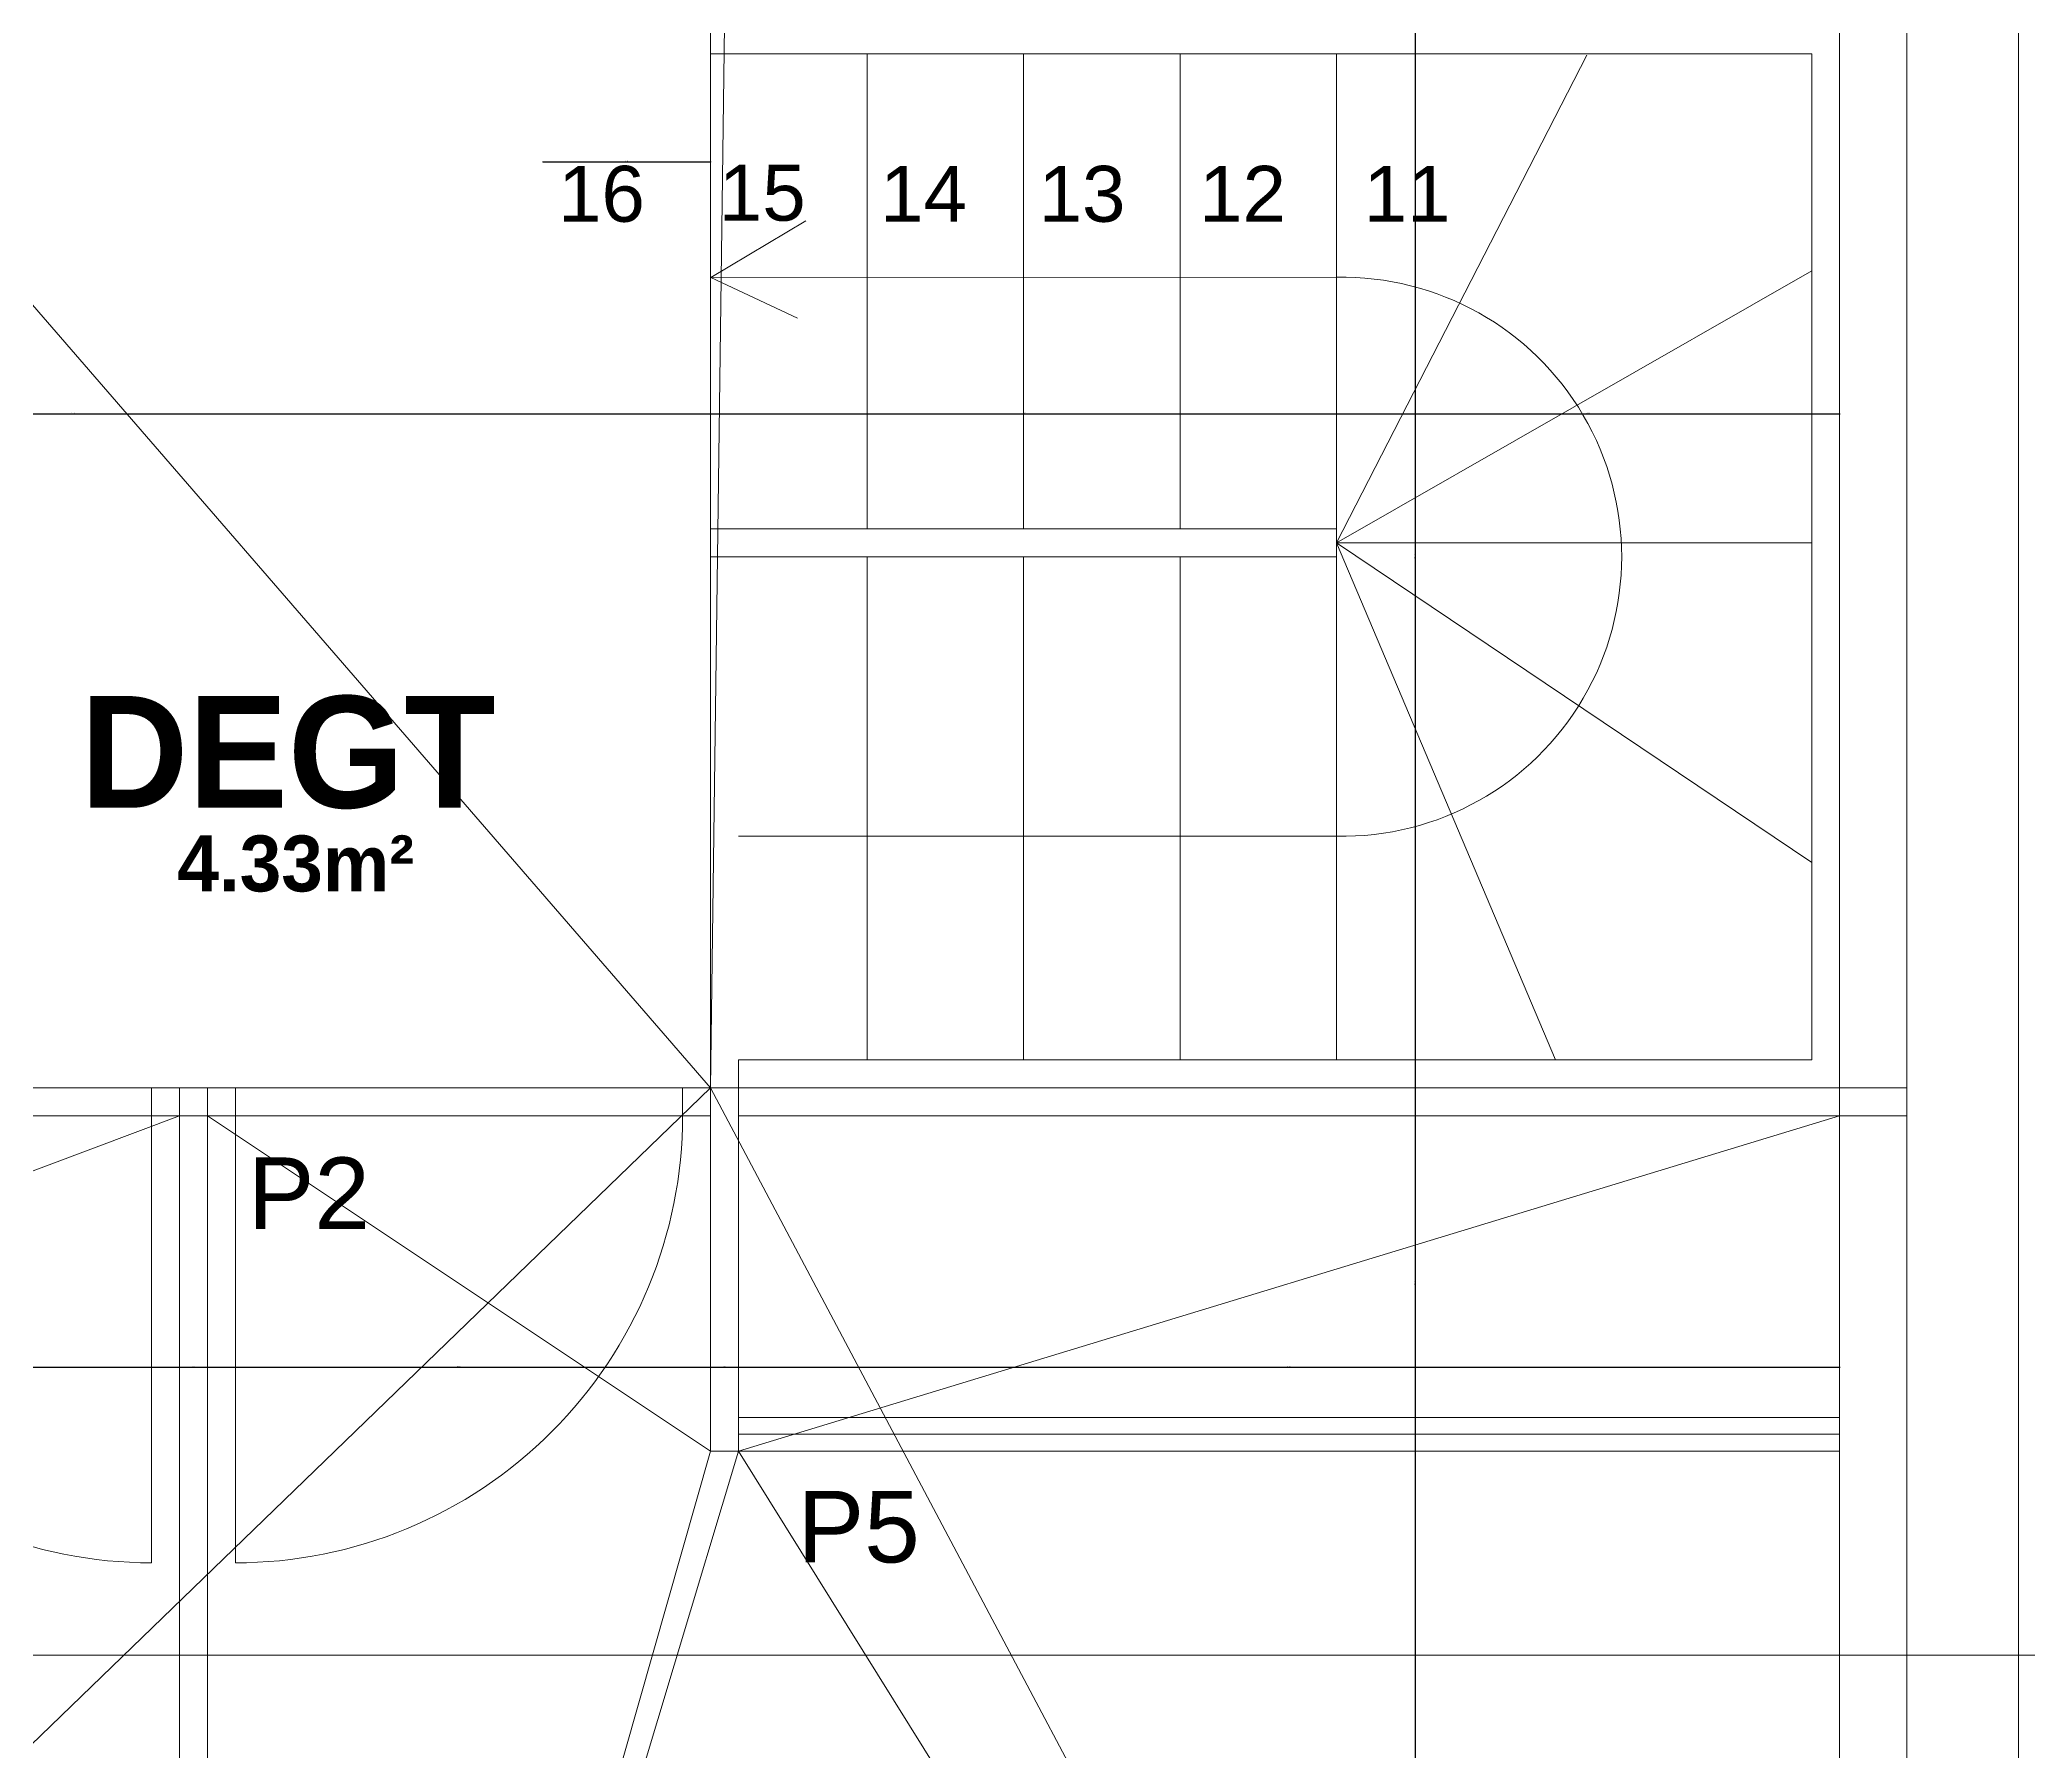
# Model space of a CAD drawing. Header units: metres. Extents: x -12536 to 12621, y -17191 to 9596.
# Drawn here: x -8885 to -8529.3, y -3249 to -2942.9 of the extents above; entities that cross this region are included whole.
import ezdxf
from ezdxf.enums import TextEntityAlignment as Align
from ezdxf.lldxf.tags import DXFTag

# ---------------------------------------------------------------- set-up
doc = ezdxf.new("R2010")
doc.units = ezdxf.units.M
doc.header["$MEASUREMENT"] = 0
doc.header["$PDMODE"] = 2
doc.header["$PDSIZE"] = 0.25
for name, color, linetype in [('Calque commun', 7, 'Continuous'), ('Cotations', 7, 'Continuous'), ('Textes', 7, 'Continuous')]:
    doc.layers.add(name, color=color, linetype=linetype)
doc.styles.add('Arial', font='arial.ttf', dxfattribs={"height": 0.128})
doc.styles.add('Arial3', font='arial.ttf', dxfattribs={"height": 0.1})
doc.styles.add('Century Gothic', font='GOTHICB.TTF', dxfattribs={"height": 0.4})
doc.styles.add('Century Gothic2', font='GOTHICB.TTF', dxfattribs={"height": 0.313})
doc.styles.add('Century Gothic6', font='GOTHIC.TTF', dxfattribs={"height": 0.18})
tags = doc.linetypes.add('DASHDOT2', pattern=[0.5, 0.25, -0.125, 0, -0.125]).pattern_tags.tags
tags[10:11] = [DXFTag(74, 4), DXFTag(75, 0), DXFTag(340, '0'), DXFTag(46, 1.0), DXFTag(50, 0.0), DXFTag(44, 0.0), DXFTag(45, 0.0)]
tags[8:9] = [DXFTag(74, 4), DXFTag(75, 0), DXFTag(340, '0'), DXFTag(46, 1.0), DXFTag(50, 0.0), DXFTag(44, 0.0), DXFTag(45, 0.0)]
tags[6:7] = [DXFTag(74, 4), DXFTag(75, 0), DXFTag(340, '0'), DXFTag(46, 1.0), DXFTag(50, 0.0), DXFTag(44, 0.0), DXFTag(45, 0.0)]
tags[4:5] = [DXFTag(74, 4), DXFTag(75, 0), DXFTag(340, '0'), DXFTag(46, 1.0), DXFTag(50, 0.0), DXFTag(44, 0.0), DXFTag(45, 0.0)]
tags = doc.linetypes.add('HIDDENX2', pattern=[0.75, 0.5, -0.25]).pattern_tags.tags
tags[6:7] = [DXFTag(74, 4), DXFTag(75, 0), DXFTag(340, '0'), DXFTag(46, 1.0), DXFTag(50, 0.0), DXFTag(44, 0.0), DXFTag(45, 0.0)]
tags[4:5] = [DXFTag(74, 4), DXFTag(75, 0), DXFTag(340, '0'), DXFTag(46, 1.0), DXFTag(50, 0.0), DXFTag(44, 0.0), DXFTag(45, 0.0)]
doc.dimstyles.new('DIM7', dxfattribs={"dimtxt": 0.18, "dimasz": 0.035, "dimexe": 0.05, "dimexo": 0, "dimgap": 0.05, "dimtad": 1, "dimzin": 1, "dimdsep": 46, "dimtxsty": 'Century Gothic6', "dimblk": 'ORIGIN', "dimcen": 0.09, "dimdle": 0.05, "dimadec": 0, "dimazin": 0, "dimtfac": 1, "dimtdec": 4, "dimtix": 1, "dimtofl": 0, "dimtmove": 0, "dimatfit": 3, "dimfxl": 0.05, "dimfxlon": 1, "dimfrac": 2, "dimtolj": 1, "dimtzin": 0, "dimarcsym": 2})

# ---------------------------------------------------------------- blocks, each defined once
blk = doc.blocks.new('Block31043')
at = {"layer": 'Calque commun', "color": 7, "linetype": 'Continuous', "lineweight": 20}
blk.add_line((7.614, -29.6106), (7.614, -22.1082), dxfattribs=at)
at = {"layer": 'Calque commun', "color": 7, "linetype": 'Continuous', "lineweight": 5}
blk.add_line((7.814, -29.4107), (7.814, -22.1082), dxfattribs=at)
blk = doc.blocks.new('Block34519')
at = {"layer": 'Calque commun', "color": 7, "linetype": 'Continuous', "lineweight": 20}
blk.add_line((7.814, -22.4506), (7.814, -31.4506), dxfattribs=at)
at = {"layer": 'Calque commun', "color": 7, "linetype": 'Continuous', "lineweight": 5}
for p, q in [((7.614, -22.6506), (7.614, -31.2507)), ((7.494, -22.7707), (7.494, -31.1306))]:
    blk.add_line(p, q, dxfattribs=at)
blk = doc.blocks.new('@PRES_1_$$_1-4')
at = {"layer": 'Calque commun', "color": 5, "linetype": 'Continuous', "lineweight": 5}
blk.add_line((0.05, 0.05), (0.05, 0.85), dxfattribs=at)
at = {"layer": 'Calque commun', "color": 5, "linetype": 'Continuous', "lineweight": 5, "flags": 128}
blk.add_lwpolyline([(0.05, 0.85, -0.414214), (0.85, 0.05)], format="xyb", dxfattribs=at)
at = {"layer": 'Calque commun', "color": 5, "linetype": 'Continuous', "lineweight": 5}
mesh = blk.add_polyface(dxfattribs=at)
corners = [(0, 0), (0, 0.05), (0.05, 0.05), (0.05, 0)]
mesh.append_faces([[corners[k] for k in face] for face in [(0, 1, 2, 3)]], dxfattribs={"color": 5})
mesh = blk.add_polyface(dxfattribs=at)
corners = [(0.85, 0), (0.85, 0.05), (0.9, 0.05), (0.9, 0)]
mesh.append_faces([[corners[k] for k in face] for face in [(0, 1, 2, 3)]], dxfattribs={"color": 5})
blk = doc.blocks.new('@PRES_1_$$_1-5')
at = {"layer": 'Calque commun', "color": 0, "linetype": 'Continuous', "lineweight": 5}
blk.add_line((0, 0), (0, 0.05), dxfattribs=at)
blk = doc.blocks.new('@PRES_1_$$_1-6')
at = {"layer": 'Calque commun', "color": 0, "linetype": 'Continuous', "lineweight": 5}
blk.add_line((0, 0), (0, 0.05), dxfattribs=at)
blk = doc.blocks.new('INTER_2D_COMB2')
at = {"layer": 'Calque commun', "color": 0, "linetype": 'ByBlock', "lineweight": -2}
blk.add_blockref('@PRES_1_$$_1-4', (0, 0), dxfattribs=at)
at = {"layer": 'Calque commun', "color": 15, "linetype": 'ByBlock', "lineweight": -2}
blk.add_blockref('@PRES_1_$$_1-5', (0, 0), dxfattribs=at)
at = {"layer": 'Calque commun', "color": 15, "linetype": 'ByBlock', "lineweight": -2, "extrusion": (0, 0, -1), "xscale": -1, "yscale": -1, "zscale": -1, "rotation": 180}
blk.add_blockref('@PRES_1_$$_1-6', (-0.9, 0), dxfattribs=at)
blk = doc.blocks.new('PLACED_COMB2')
at = {"layer": 'Calque commun', "color": 0, "linetype": 'ByBlock', "lineweight": -2}
blk.add_blockref('INTER_2D_COMB2', (0, 0), dxfattribs=at)
blk = doc.blocks.new('_ORIGIN')
at = {"color": 0, "linetype": 'ByBlock', "lineweight": -2}
blk.add_line((0, 0), (-1, 0), dxfattribs=at)
blk.add_circle((0, 0), 0.5, dxfattribs=at)
blk = doc.blocks.new('*D1467')
at = {"layer": 'Calque commun', "color": 0, "linetype": 'ByBlock', "lineweight": -2, "transparency": 16777216}
for p, q in [((-8638.94, -3195.35), (-8638.84, -3195.35)), ((-8638.89, -3195.35), (-8638.89, -3195.38)), ((-8638.89, -3511.31), (-8638.89, -3195.38)), ((-8638.94, -3511.34), (-8638.84, -3511.34))]:
    blk.add_line(p, q, dxfattribs=at)
at = {"layer": 'Calque commun', "color": 0, "linetype": 'Continuous', "lineweight": -2, "transparency": 16777216}
blk.add_line((-8638.89, -3195.31), (-8638.89, -3195.28), dxfattribs=at)
at = {"layer": 'Defpoints', "color": 0, "linetype": 'Continuous', "transparency": 16777216}
for p in [(-8663.63, -3195.35), (-8638.89, -3195.35), (-8663.63, -3511.34)]:
    blk.add_point(p, dxfattribs=at)
at = {"layer": 'Calque commun', "color": 0, "linetype": 'Continuous', "lineweight": -2, "transparency": 16777216, "xscale": 0.03500000014901161, "yscale": 0.03500000014901161, "zscale": 0.03500000014901161, "rotation": 270}
for p in [(-8638.89, -3195.35), (-8638.89, -3511.34)]:
    blk.add_blockref('_ORIGIN', p, dxfattribs=at)
at = {"layer": 'Calque commun', "color": 0, "linetype": 'Continuous', "lineweight": 5, "transparency": 16777216, "insert": (-8638.94, -3353.35), "char_height": 0.18, "attachment_point": 8, "rotation": 90, "line_spacing_factor": 0.773441, "style": 'Century Gothic6'}
blk.add_mtext('\\A1;316.00', dxfattribs=at)
blk = doc.blocks.new('*D1468')
at = {"layer": 'Calque commun', "color": 0, "linetype": 'ByBlock', "lineweight": -2, "transparency": 16777216}
for p, q in [((-8638.94, -3135.35), (-8638.84, -3135.35)), ((-8638.89, -3135.35), (-8638.89, -3135.38)), ((-8638.89, -3195.31), (-8638.89, -3135.38)), ((-8638.94, -3195.35), (-8638.84, -3195.35))]:
    blk.add_line(p, q, dxfattribs=at)
at = {"layer": 'Calque commun', "color": 0, "linetype": 'Continuous', "lineweight": -2, "transparency": 16777216}
blk.add_line((-8638.89, -3135.31), (-8638.89, -3135.28), dxfattribs=at)
at = {"layer": 'Defpoints', "color": 0, "linetype": 'Continuous', "transparency": 16777216}
for p in [(-8663.63, -3135.35), (-8638.89, -3135.35), (-8663.63, -3195.35)]:
    blk.add_point(p, dxfattribs=at)
at = {"layer": 'Calque commun', "color": 0, "linetype": 'Continuous', "lineweight": -2, "transparency": 16777216, "xscale": 0.03500000014901161, "yscale": 0.03500000014901161, "zscale": 0.03500000014901161, "rotation": 270}
for p in [(-8638.89, -3135.35), (-8638.89, -3195.35)]:
    blk.add_blockref('_ORIGIN', p, dxfattribs=at)
at = {"layer": 'Calque commun', "color": 0, "linetype": 'Continuous', "lineweight": 5, "transparency": 16777216, "insert": (-8638.94, -3165.35), "char_height": 0.18, "attachment_point": 8, "rotation": 90, "line_spacing_factor": 0.773441, "style": 'Century Gothic6'}
blk.add_mtext('\\A1;60.00', dxfattribs=at)
blk = doc.blocks.new('*D1469')
at = {"layer": 'Calque commun', "color": 0, "linetype": 'ByBlock', "lineweight": -2, "transparency": 16777216}
for p, q in [((-8638.94, -3130.35), (-8638.84, -3130.35)), ((-8638.89, -3130.35), (-8638.89, -3130.38)), ((-8638.89, -3135.31), (-8638.89, -3130.38)), ((-8638.94, -3135.35), (-8638.84, -3135.35))]:
    blk.add_line(p, q, dxfattribs=at)
at = {"layer": 'Calque commun', "color": 0, "linetype": 'Continuous', "lineweight": -2, "transparency": 16777216}
blk.add_line((-8638.89, -3130.31), (-8638.89, -3130.28), dxfattribs=at)
at = {"layer": 'Defpoints', "color": 0, "linetype": 'Continuous', "transparency": 16777216}
for p in [(-8664.03, -3130.35), (-8638.89, -3130.35), (-8663.63, -3135.35)]:
    blk.add_point(p, dxfattribs=at)
at = {"layer": 'Calque commun', "color": 0, "linetype": 'Continuous', "lineweight": -2, "transparency": 16777216, "xscale": 0.03500000014901161, "yscale": 0.03500000014901161, "zscale": 0.03500000014901161, "rotation": 270}
for p in [(-8638.89, -3130.35), (-8638.89, -3135.35)]:
    blk.add_blockref('_ORIGIN', p, dxfattribs=at)
at = {"layer": 'Calque commun', "color": 0, "linetype": 'Continuous', "lineweight": 5, "transparency": 16777216, "insert": (-8638.94, -3132.85), "char_height": 0.18, "attachment_point": 8, "rotation": 90, "line_spacing_factor": 0.773441, "style": 'Century Gothic6'}
blk.add_mtext('\\A1;5.00', dxfattribs=at)
blk = doc.blocks.new('*D1470')
at = {"layer": 'Calque commun', "color": 0, "linetype": 'ByBlock', "lineweight": -2, "transparency": 16777216}
for p, q in [((-8638.94, -2940.35), (-8638.84, -2940.35)), ((-8638.89, -2940.35), (-8638.89, -2940.38)), ((-8638.89, -3130.31), (-8638.89, -2940.38)), ((-8638.94, -3130.35), (-8638.84, -3130.35))]:
    blk.add_line(p, q, dxfattribs=at)
at = {"layer": 'Calque commun', "color": 0, "linetype": 'Continuous', "lineweight": -2, "transparency": 16777216}
blk.add_line((-8638.89, -2940.31), (-8638.89, -2940.28), dxfattribs=at)
at = {"layer": 'Defpoints', "color": 0, "linetype": 'Continuous', "transparency": 16777216}
for p in [(-8662.78, -2940.35), (-8638.89, -2940.35), (-8664.03, -3130.35)]:
    blk.add_point(p, dxfattribs=at)
at = {"layer": 'Calque commun', "color": 0, "linetype": 'Continuous', "lineweight": -2, "transparency": 16777216, "xscale": 0.03500000014901161, "yscale": 0.03500000014901161, "zscale": 0.03500000014901161, "rotation": 270}
for p in [(-8638.89, -2940.35), (-8638.89, -3130.35)]:
    blk.add_blockref('_ORIGIN', p, dxfattribs=at)
at = {"layer": 'Calque commun', "color": 0, "linetype": 'Continuous', "lineweight": 5, "transparency": 16777216, "insert": (-8638.94, -3035.35), "char_height": 0.18, "attachment_point": 8, "rotation": 90, "line_spacing_factor": 0.773441, "style": 'Century Gothic6'}
blk.add_mtext('\\A1;190.00', dxfattribs=at)
blk = doc.blocks.new('*D1488')
at = {"layer": 'Calque commun', "color": 0, "linetype": 'ByBlock', "lineweight": -2, "transparency": 16777216}
for p, q in [((-8760.03, -3180.35), (-8760.03, -3180.3)), ((-8563.03, -3180.35), (-8563.03, -3180.3)), ((-8760, -3180.35), (-8563.07, -3180.35)), ((-8563.03, -3180.35), (-8563.07, -3180.35))]:
    blk.add_line(p, q, dxfattribs=at)
at = {"layer": 'Calque commun', "color": 0, "linetype": 'Continuous', "lineweight": -2, "transparency": 16777216}
blk.add_line((-8563, -3180.35), (-8562.96, -3180.35), dxfattribs=at)
at = {"layer": 'Defpoints', "color": 0, "linetype": 'Continuous', "transparency": 16777216}
for p in [(-8760.03, -3180.35), (-8563.03, -3180.35), (-8563.03, -3180.35)]:
    blk.add_point(p, dxfattribs=at)
at = {"layer": 'Calque commun', "color": 0, "linetype": 'Continuous', "lineweight": -2, "transparency": 16777216, "xscale": 0.03500000014901161, "yscale": 0.03500000014901161, "zscale": 0.03500000014901161, "rotation": 180}
for p in [(-8760.03, -3180.35), (-8563.03, -3180.35)]:
    blk.add_blockref('_ORIGIN', p, dxfattribs=at)
at = {"layer": 'Calque commun', "color": 0, "linetype": 'Continuous', "lineweight": 5, "transparency": 16777216, "insert": (-8661.53, -3180.3), "char_height": 0.18, "attachment_point": 8, "line_spacing_factor": 0.773441, "style": 'Century Gothic6'}
blk.add_mtext('\\A1;197.00', dxfattribs=at)
blk = doc.blocks.new('*D1489')
at = {"layer": 'Calque commun', "color": 0, "linetype": 'ByBlock', "lineweight": -2, "transparency": 16777216}
for p, q in [((-8765.03, -3180.35), (-8765.03, -3180.3)), ((-8760.03, -3180.35), (-8760.03, -3180.3)), ((-8765, -3180.35), (-8760.07, -3180.35)), ((-8760.03, -3180.35), (-8760.07, -3180.35))]:
    blk.add_line(p, q, dxfattribs=at)
at = {"layer": 'Calque commun', "color": 0, "linetype": 'Continuous', "lineweight": -2, "transparency": 16777216}
blk.add_line((-8760, -3180.35), (-8759.96, -3180.35), dxfattribs=at)
at = {"layer": 'Defpoints', "color": 0, "linetype": 'Continuous', "transparency": 16777216}
for p in [(-8765.03, -3180.35), (-8760.03, -3180.35), (-8760.03, -3180.35)]:
    blk.add_point(p, dxfattribs=at)
at = {"layer": 'Calque commun', "color": 0, "linetype": 'Continuous', "lineweight": -2, "transparency": 16777216, "xscale": 0.03500000014901161, "yscale": 0.03500000014901161, "zscale": 0.03500000014901161, "rotation": 180}
for p in [(-8765.03, -3180.35), (-8760.03, -3180.35)]:
    blk.add_blockref('_ORIGIN', p, dxfattribs=at)
at = {"layer": 'Calque commun', "color": 0, "linetype": 'Continuous', "lineweight": 5, "transparency": 16777216, "insert": (-8762.53, -3180.3), "char_height": 0.18, "attachment_point": 8, "line_spacing_factor": 0.773441, "style": 'Century Gothic6'}
blk.add_mtext('\\A1;5.00', dxfattribs=at)
blk = doc.blocks.new('*D1490')
at = {"layer": 'Calque commun', "color": 0, "linetype": 'ByBlock', "lineweight": -2, "transparency": 16777216}
for p, q in [((-8855.03, -3180.35), (-8855.03, -3180.3)), ((-8765.03, -3180.35), (-8765.03, -3180.3)), ((-8855, -3180.35), (-8765.07, -3180.35)), ((-8765.03, -3180.35), (-8765.07, -3180.35))]:
    blk.add_line(p, q, dxfattribs=at)
at = {"layer": 'Calque commun', "color": 0, "linetype": 'Continuous', "lineweight": -2, "transparency": 16777216}
blk.add_line((-8765, -3180.35), (-8764.96, -3180.35), dxfattribs=at)
at = {"layer": 'Defpoints', "color": 0, "linetype": 'Continuous', "transparency": 16777216}
for p in [(-8855.03, -3180.35), (-8765.03, -3180.35), (-8765.03, -3180.35)]:
    blk.add_point(p, dxfattribs=at)
at = {"layer": 'Calque commun', "color": 0, "linetype": 'Continuous', "lineweight": -2, "transparency": 16777216, "xscale": 0.03500000014901161, "yscale": 0.03500000014901161, "zscale": 0.03500000014901161, "rotation": 180}
for p in [(-8855.03, -3180.35), (-8765.03, -3180.35)]:
    blk.add_blockref('_ORIGIN', p, dxfattribs=at)
at = {"layer": 'Calque commun', "color": 0, "linetype": 'Continuous', "lineweight": 5, "transparency": 16777216, "insert": (-8810.03, -3180.3), "char_height": 0.18, "attachment_point": 8, "line_spacing_factor": 0.773441, "style": 'Century Gothic6'}
blk.add_mtext('\\A1;90.00', dxfattribs=at)
blk = doc.blocks.new('*D1543')
at = {"layer": 'Calque commun', "color": 0, "linetype": 'ByBlock', "lineweight": -2, "transparency": 16777216}
for p, q in [((-8860.03, -3180.35), (-8860.03, -3180.3)), ((-8855.03, -3180.35), (-8855.03, -3180.3)), ((-8860, -3180.35), (-8855.07, -3180.35)), ((-8855.03, -3180.35), (-8855.07, -3180.35))]:
    blk.add_line(p, q, dxfattribs=at)
at = {"layer": 'Calque commun', "color": 0, "linetype": 'Continuous', "lineweight": -2, "transparency": 16777216}
blk.add_line((-8855, -3180.35), (-8854.96, -3180.35), dxfattribs=at)
at = {"layer": 'Defpoints', "color": 0, "linetype": 'Continuous', "transparency": 16777216}
for p in [(-8860.03, -3180.35), (-8855.03, -3180.35), (-8855.03, -3180.35)]:
    blk.add_point(p, dxfattribs=at)
at = {"layer": 'Calque commun', "color": 0, "linetype": 'Continuous', "lineweight": -2, "transparency": 16777216, "xscale": 0.03500000014901161, "yscale": 0.03500000014901161, "zscale": 0.03500000014901161, "rotation": 180}
for p in [(-8860.03, -3180.35), (-8855.03, -3180.35)]:
    blk.add_blockref('_ORIGIN', p, dxfattribs=at)
at = {"layer": 'Calque commun', "color": 0, "linetype": 'Continuous', "lineweight": 5, "transparency": 16777216, "insert": (-8857.53, -3180.3), "char_height": 0.18, "attachment_point": 8, "line_spacing_factor": 0.773441, "style": 'Century Gothic6'}
blk.add_mtext('\\A1;5.00', dxfattribs=at)
blk = doc.blocks.new('*D1544')
at = {"layer": 'Calque commun', "color": 0, "linetype": 'ByBlock', "lineweight": -2, "transparency": 16777216}
for p, q in [((-8993.03, -3180.35), (-8993.03, -3180.3)), ((-8860.03, -3180.35), (-8860.03, -3180.3)), ((-8993, -3180.35), (-8860.07, -3180.35)), ((-8860.03, -3180.35), (-8860.07, -3180.35))]:
    blk.add_line(p, q, dxfattribs=at)
at = {"layer": 'Calque commun', "color": 0, "linetype": 'Continuous', "lineweight": -2, "transparency": 16777216}
blk.add_line((-8860, -3180.35), (-8859.96, -3180.35), dxfattribs=at)
at = {"layer": 'Defpoints', "color": 0, "linetype": 'Continuous', "transparency": 16777216}
for p in [(-8993.03, -3180.35), (-8860.03, -3180.35), (-8860.03, -3180.35)]:
    blk.add_point(p, dxfattribs=at)
at = {"layer": 'Calque commun', "color": 0, "linetype": 'Continuous', "lineweight": -2, "transparency": 16777216, "xscale": 0.03500000014901161, "yscale": 0.03500000014901161, "zscale": 0.03500000014901161, "rotation": 180}
for p in [(-8993.03, -3180.35), (-8860.03, -3180.35)]:
    blk.add_blockref('_ORIGIN', p, dxfattribs=at)
at = {"layer": 'Calque commun', "color": 0, "linetype": 'Continuous', "lineweight": 5, "transparency": 16777216, "insert": (-8926.53, -3180.3), "char_height": 0.18, "attachment_point": 8, "line_spacing_factor": 0.773441, "style": 'Century Gothic6'}
blk.add_mtext('\\A1;133.00', dxfattribs=at)
blk = doc.blocks.new('*D1835')
at = {"layer": 'Calque commun', "color": 0, "linetype": 'ByBlock', "lineweight": -2, "transparency": 16777216}
for p, q in [((-8653.02, -3009.78), (-8653.02, -3009.73)), ((-8652.99, -3009.78), (-8563.06, -3009.78)), ((-8563.02, -3009.78), (-8563.06, -3009.78)), ((-8563.02, -3009.78), (-8563.02, -3009.73))]:
    blk.add_line(p, q, dxfattribs=at)
at = {"layer": 'Calque commun', "color": 0, "linetype": 'Continuous', "lineweight": -2, "transparency": 16777216}
blk.add_line((-8562.99, -3009.78), (-8562.95, -3009.78), dxfattribs=at)
at = {"layer": 'Defpoints', "color": 0, "linetype": 'Continuous', "transparency": 16777216}
for p in [(-8653.02, -3009.78), (-8563.02, -3009.78), (-8563.02, -3009.78)]:
    blk.add_point(p, dxfattribs=at)
at = {"layer": 'Calque commun', "color": 0, "linetype": 'Continuous', "lineweight": -2, "transparency": 16777216, "xscale": 0.03500000014901161, "yscale": 0.03500000014901161, "zscale": 0.03500000014901161, "rotation": 180}
for p in [(-8653.02, -3009.78), (-8563.02, -3009.78)]:
    blk.add_blockref('_ORIGIN', p, dxfattribs=at)
at = {"layer": 'Calque commun', "color": 0, "linetype": 'Continuous', "lineweight": 5, "transparency": 16777216, "insert": (-8608.02, -3009.73), "char_height": 0.18, "attachment_point": 8, "line_spacing_factor": 0.773441, "style": 'Century Gothic6'}
blk.add_mtext('\\A1;90.00', dxfattribs=at)
blk = doc.blocks.new('*D1836')
at = {"layer": 'Calque commun', "color": 0, "linetype": 'ByBlock', "lineweight": -2, "transparency": 16777216}
for p, q in [((-8765.02, -3009.78), (-8765.02, -3009.73)), ((-8764.99, -3009.78), (-8653.06, -3009.78)), ((-8653.02, -3009.78), (-8653.06, -3009.78)), ((-8653.02, -3009.78), (-8653.02, -3009.73))]:
    blk.add_line(p, q, dxfattribs=at)
at = {"layer": 'Calque commun', "color": 0, "linetype": 'Continuous', "lineweight": -2, "transparency": 16777216}
blk.add_line((-8652.99, -3009.78), (-8652.95, -3009.78), dxfattribs=at)
at = {"layer": 'Defpoints', "color": 0, "linetype": 'Continuous', "transparency": 16777216}
for p in [(-8765.02, -3009.78), (-8653.02, -3009.78), (-8653.02, -3009.78)]:
    blk.add_point(p, dxfattribs=at)
at = {"layer": 'Calque commun', "color": 0, "linetype": 'Continuous', "lineweight": -2, "transparency": 16777216, "xscale": 0.03500000014901161, "yscale": 0.03500000014901161, "zscale": 0.03500000014901161, "rotation": 180}
for p in [(-8765.02, -3009.78), (-8653.02, -3009.78)]:
    blk.add_blockref('_ORIGIN', p, dxfattribs=at)
at = {"layer": 'Calque commun', "color": 0, "linetype": 'Continuous', "lineweight": 5, "transparency": 16777216, "insert": (-8709.02, -3009.73), "char_height": 0.18, "attachment_point": 8, "line_spacing_factor": 0.773441, "style": 'Century Gothic6'}
blk.add_mtext('\\A1;112.00', dxfattribs=at)
blk = doc.blocks.new('*D1837')
at = {"layer": 'Calque commun', "color": 0, "linetype": 'ByBlock', "lineweight": -2, "transparency": 16777216}
for p, q in [((-8993.02, -3009.78), (-8993.02, -3009.73)), ((-8992.98, -3009.78), (-8765.06, -3009.78)), ((-8765.02, -3009.78), (-8765.06, -3009.78)), ((-8765.02, -3009.78), (-8765.02, -3009.73))]:
    blk.add_line(p, q, dxfattribs=at)
at = {"layer": 'Calque commun', "color": 0, "linetype": 'Continuous', "lineweight": -2, "transparency": 16777216}
blk.add_line((-8764.99, -3009.78), (-8764.95, -3009.78), dxfattribs=at)
at = {"layer": 'Defpoints', "color": 0, "linetype": 'Continuous', "transparency": 16777216}
for p in [(-8993.02, -3009.78), (-8765.02, -3009.78), (-8765.02, -3009.78)]:
    blk.add_point(p, dxfattribs=at)
at = {"layer": 'Calque commun', "color": 0, "linetype": 'Continuous', "lineweight": -2, "transparency": 16777216, "xscale": 0.03500000014901161, "yscale": 0.03500000014901161, "zscale": 0.03500000014901161, "rotation": 180}
for p in [(-8993.02, -3009.78), (-8765.02, -3009.78)]:
    blk.add_blockref('_ORIGIN', p, dxfattribs=at)
at = {"layer": 'Calque commun', "color": 0, "linetype": 'Continuous', "lineweight": 5, "transparency": 16777216, "insert": (-8879.02, -3009.73), "char_height": 0.18, "attachment_point": 8, "line_spacing_factor": 0.773441, "style": 'Century Gothic6'}
blk.add_mtext('\\A1;228.00', dxfattribs=at)
blk = doc.blocks.new('*D1567')
at = {"layer": 'Calque commun', "color": 0, "linetype": 'ByBlock', "lineweight": -2, "transparency": 16777216}
for p, q in [((-8795.03, -2964.64), (-8795.03, -2964.74)), ((-8795, -2964.69), (-8765.07, -2964.69)), ((-8765.03, -2964.69), (-8765.07, -2964.69)), ((-8765.03, -2964.64), (-8765.03, -2964.74))]:
    blk.add_line(p, q, dxfattribs=at)
at = {"layer": 'Calque commun', "color": 0, "linetype": 'Continuous', "lineweight": -2, "transparency": 16777216}
blk.add_line((-8765, -2964.69), (-8764.96, -2964.69), dxfattribs=at)
at = {"layer": 'Defpoints', "color": 0, "linetype": 'Continuous', "transparency": 16777216}
for p in [(-8795.03, -2957.73), (-8765.03, -2957.73), (-8765.03, -2964.69)]:
    blk.add_point(p, dxfattribs=at)
at = {"layer": 'Calque commun', "color": 0, "linetype": 'Continuous', "lineweight": -2, "transparency": 16777216, "xscale": 0.03500000014901161, "yscale": 0.03500000014901161, "zscale": 0.03500000014901161, "rotation": 180}
for p in [(-8795.03, -2964.69), (-8765.03, -2964.69)]:
    blk.add_blockref('_ORIGIN', p, dxfattribs=at)
at = {"layer": 'Calque commun', "color": 0, "linetype": 'Continuous', "lineweight": 5, "transparency": 16777216, "insert": (-8780.03, -2964.64), "char_height": 0.18, "attachment_point": 8, "line_spacing_factor": 0.773441, "style": 'Century Gothic6'}
blk.add_mtext('\\A1;30.00', dxfattribs=at)

msp = doc.modelspace()

# ---------------------------------------------------------------- linework, layer by layer
at = {"layer": 'Calque commun', "color": 12, "linetype": 'Continuous', "lineweight": 20}
for p, q in [((-8551.032, -3155.806), (-8551.032, -2609.101)), ((-8531.033, -2609.101), (-8531.033, -3339.345)), ((-8531.033, -3339.345), (-8531.033, -2642.883))]:
    msp.add_line(p, q, dxfattribs=at)
at = {"layer": 'Calque commun', "color": 7, "linetype": 'Continuous', "lineweight": 5}
for p, q in [((-8765.022, -2940.346), (-8765.022, -2945.346)), ((-8563.033, -2940.346), (-8563.033, -3130.346)), ((-8765.022, -2945.346), (-8568.034, -2945.346)), ((-8737.022, -2945.346), (-8737.022, -3030.345)), ((-8709.022, -2945.346), (-8709.022, -3030.345)), ((-8681.023, -2945.346), (-8681.023, -3030.345)), ((-8653.023, -3035.345), (-8653.023, -2945.346)), ((-8568.034, -2945.346), (-8568.034, -3125.347)), ((-8608.276, -2945.606), (-8653.023, -3032.845)), ((-8764.956, -2985.379), (-8748.002, -2975.226)), ((-8653.023, -3032.845), (-8568.033, -2984.17)), ((-8765.022, -2985.379), (-8653.023, -2985.346)), ((-8764.956, -2985.379), (-8749.449, -2992.691)), ((-8653.023, -3030.345), (-8765.022, -3030.345)), ((-8653.023, -3030.345), (-8765.019, -3030.345)), ((-8653.023, -3035.345), (-8653.023, -3030.345)), ((-8653.023, -3035.345), (-8653.023, -3030.345)), ((-8613.883, -3125.346), (-8653.023, -3032.845)), ((-8653.023, -3032.845), (-8568.033, -3090.021)), ((-8653.023, -3032.845), (-8568.033, -3032.845)), ((-8765.022, -3035.345), (-8653.023, -3035.345)), ((-8765.021, -3035.345), (-8653.023, -3035.345)), ((-8653.023, -3035.345), (-8760.019, -3035.345)), ((-8737.022, -3035.345), (-8737.022, -3125.346)), ((-8709.022, -3035.345), (-8709.022, -3125.346)), ((-8681.023, -3035.345), (-8681.023, -3125.346)), ((-8653.023, -3035.345), (-8653.023, -3125.346)), ((-8653.023, -3125.346), (-8653.023, -3035.345)), ((-8653.023, -3035.345), (-8653.023, -3125.346)), ((-8760.019, -3085.345), (-8653.023, -3085.345)), ((-8760.019, -3085.346), (-8653.023, -3085.347)), ((-8568.034, -3125.347), (-8760.019, -3125.347)), ((-8760.019, -3130.346), (-8760.019, -3125.347)), ((-8760.03, -3130.347), (-8765.031, -3130.347)), ((-8563.033, -3130.346), (-8760.019, -3130.346)), ((-8563.033, -3189.348), (-8760.03, -3189.348)), ((-8760.03, -3195.348), (-8760.03, -3189.348)), ((-8563.033, -3195.348), (-8563.033, -3189.348)), ((-8563.033, -3192.348), (-8760.03, -3192.348)), ((-8563.033, -3195.348), (-8760.03, -3195.348))]:
    msp.add_line(p, q, dxfattribs=at)
at = {"layer": 'Calque commun', "color": 7, "linetype": 'HIDDENX2', "lineweight": 5}
msp.add_line((-8653.023, -3085.347), (-8760.019, -3085.345), dxfattribs=at)
at = {"layer": 'Calque commun', "color": 15, "linetype": 'Continuous', "lineweight": 20}
for p, q in [((-8855.031, -3130.347), (-8860.03, -3130.347)), ((-8760.03, -3130.347), (-8765.031, -3130.347)), ((-8760.03, -3130.347), (-8760.033, -3195.348)), ((-8551.034, -3130.347), (-8760.03, -3130.347)), ((-8760.03, -3135.347), (-8760.03, -3130.347)), ((-8551.034, -3135.347), (-8551.034, -3130.347)), ((-8860.03, -3135.347), (-8860.033, -3511.344)), ((-8855.031, -3135.347), (-8860.03, -3135.347)), ((-8855.03, -3135.347), (-8855.033, -3511.344)), ((-8765.031, -3135.347), (-8765.034, -3195.348)), ((-8551.034, -3135.347), (-8760.03, -3135.347)), ((-8760.033, -3195.348), (-8765.034, -3195.348))]:
    msp.add_line(p, q, dxfattribs=at)
at = {"layer": 'Calque commun', "color": 7, "linetype": 'Continuous', "lineweight": 5, "flags": 128}
msp.add_lwpolyline([(-8653.022, -3085.346, 1.0198982), (-8653.022, -2985.346)], format="xyb", dxfattribs=at)
at = {"layer": 'Calque commun', "color": 12, "linetype": 'Continuous', "lineweight": 20}
for points in [[(-8931.032, -2663.344, 0), (-8931.032, -2663.344, 0), (-8551.032, -2663.344, 0), (-8551.032, -3048.4, 0), (-8551.032, -3048.4, 0)], [(-8551.032, -3048.4, 0), (-8551.032, -3048.4, 0), (-8551.032, -3523.345, 0), (-8691.033, -3523.345, 0), (-8691.033, -3523.345, 0)]]:
    msp.add_polyline3d(points, dxfattribs=at)
at = {"layer": 'Calque commun', "color": 9, "linetype": 'Continuous', "lineweight": 20}
msp.add_polyline3d([(-8563.033, -3511.344, 0), (-8563.033, -2675.345, 0), (-8557.034, -2675.345, 0), (-9159.031, -2675.345, 0), (-9159.031, -3511.344, 0)], close=True, dxfattribs=at)
at = {"layer": 'Cotations', "color": 1, "linetype": 'DASHDOT2', "lineweight": 20}
msp.add_line((-9271.05, -3231.862), (-6370.133, -3231.862), dxfattribs=at)

# ---------------------------------------------------------------- block references
at = {"layer": 'Calque commun', "color": 0, "linetype": 'ByBlock', "lineweight": -2, "xscale": 100, "yscale": 100, "zscale": 100}
for name in ['Block31043', 'Block34519']:
    msp.add_blockref(name, (-9312.433, -398.28), dxfattribs=at)
at = {"layer": 'Calque commun', "color": 0, "linetype": 'ByBlock', "lineweight": -2, "xscale": 100, "yscale": 100, "zscale": 100, "rotation": 180}
msp.add_blockref('PLACED_COMB2', (-8860.031, -3130.347), dxfattribs=at)
at = {"layer": 'Calque commun', "color": 0, "linetype": 'ByBlock', "lineweight": -2, "extrusion": (0, 0, -1), "xscale": -100, "yscale": -100, "zscale": -100}
msp.add_blockref('PLACED_COMB2', (8855.031, -3130.347), dxfattribs=at)

# ---------------------------------------------------------------- texts
at = {"layer": 'Calque commun', "color": 5, "linetype": 'ByBlock', "lineweight": -2, "style": 'Arial3'}
for s, p in [('16', (-8776.776, -2975.414)), ('15', (-8748.002, -2975.226)), ('14', (-8719.166, -2975.414)), ('13', (-8690.798, -2975.414)), ('12', (-8662.081, -2975.414)), ('11', (-8632.653, -2975.414))]:
    msp.add_text(s, height=10, dxfattribs=at).set_placement(p, align=Align.RIGHT)
at = {"layer": 'Textes', "color": 5, "linetype": 'ByBlock', "lineweight": -2, "style": 'Century Gothic'}
msp.add_text('DEGT', height=20, dxfattribs=at).set_placement((-8877.782, -3060.257), align=Align.TOP_LEFT)
at = {"layer": 'Textes', "color": 9, "linetype": 'ByBlock', "lineweight": -2, "style": 'Century Gothic2'}
msp.add_text('4.33m²', height=10, dxfattribs=at).set_placement((-8860.418, -3085.209), align=Align.TOP_LEFT)
at = {"layer": 'Textes', "color": 5, "linetype": 'ByBlock', "lineweight": -2, "style": 'Arial'}
for s, p in [('P2', (-8825.967, -3155.615)), ('P5', (-8727.596, -3215.271))]:
    msp.add_text(s, height=12.8, dxfattribs=at).set_placement(p, align=Align.RIGHT)

# ---------------------------------------------------------------- dimensions: what is measured, and where the dimension line sits
at = {"layer": 'Calque commun', "color": 5, "linetype": 'Continuous', "lineweight": 5}
for base, p1, p2, picture, middle in [((-8638.892, -2940.346), (-8664.033, -3130.347), (-8662.783, -2940.346), '*D1470', (-8639.037, -3035.347)), ((-8638.892, -3130.347), (-8663.63, -3135.347), (-8664.033, -3130.347), '*D1469', (-8639.037, -3132.847))]:
    dim = msp.add_linear_dim(base=base, p1=p1, p2=p2, angle=90, dimstyle='DIM7', dxfattribs=at)
    dim.commit()
    dim.dimension.update_dxf_attribs({"geometry": picture, "text_midpoint": middle})
dim = msp.add_linear_dim(base=(-8765.033, -2964.69), p1=(-8795.033, -2957.728), p2=(-8765.033, -2957.728), dimstyle='DIM7', dxfattribs=at)
dim.commit()
dim.dimension.update_dxf_attribs({"geometry": '*D1567', "text_midpoint": (-8780.033, -2964.545)})
for p1, p2, distance, picture, middle in [((-8993.019, -3009.78), (-8765.021, -3009.78), 0, '*D1837', (-8879.02, -3009.636)), ((-8765.021, -3009.78), (-8653.023, -3009.78), 0, '*D1836', (-8709.022, -3009.636)), ((-8653.023, -3009.78), (-8563.022, -3009.78), 0, '*D1835', (-8608.022, -3009.636)), ((-8663.63, -3195.348), (-8663.63, -3135.347), -24.738, '*D1468', (-8639.037, -3165.348)), ((-8993.031, -3180.346), (-8860.031, -3180.346), 0, '*D1544', (-8926.531, -3180.202)), ((-8860.031, -3180.346), (-8855.031, -3180.346), 0, '*D1543', (-8857.531, -3180.202)), ((-8855.031, -3180.346), (-8765.033, -3180.346), 0, '*D1490', (-8810.032, -3180.202)), ((-8765.033, -3180.346), (-8760.03, -3180.346), 0, '*D1489', (-8762.532, -3180.202)), ((-8760.0304, -3180.3464), (-8563.0349, -3180.3464), 0, '*D1488', (-8661.5326, -3180.2019)), ((-8663.63, -3511.344), (-8663.63, -3195.348), -24.738, '*D1467', (-8639.037, -3353.346))]:
    dim = msp.add_aligned_dim(p1=p1, p2=p2, distance=distance, dimstyle='DIM7', dxfattribs=at)
    dim.commit()
    dim.dimension.update_dxf_attribs({"geometry": picture, "text_midpoint": middle})

# ---------------------------------------------------------------- meshes
at = {"layer": 'Calque commun', "color": 7, "linetype": 'Continuous', "lineweight": 5}
mesh = msp.add_polyface(dxfattribs=at)
corners = [(-6352.223, -1261.028), (-12352.223, -1261.028), (-12352.223, -5461.028), (-6352.223, -5461.028)]
mesh.append_faces([[corners[k] for k in face] for face in [(0, 1, 2, 3)]], dxfattribs={"color": 7})
at = {"layer": 'Calque commun', "color": 9, "linetype": 'Continuous', "lineweight": 5}
mesh = msp.add_polyface(dxfattribs=at)
corners = [(-8563.033, -3511.344), (-8765.031, -3130.347), (-9159.031, -3511.344), (-8762.533, -2940.346), (-9159.031, -2675.345), (-8563.035, -2675.345), (-8563.033, -2940.346), (-8563.035, -3130.347)]
mesh.append_faces([[corners[k] for k in face] for face in [(0, 1, 2)]], dxfattribs={"vtx0": -1, "vtx1": -1, "color": 9})
mesh.append_faces([[corners[k] for k in face] for face in [(3, 5, 4)]], dxfattribs={"vtx0": -1, "vtx2": -1, "color": 9})
mesh.append_faces([[corners[k] for k in face] for face in [(1, 3, 4), (4, 2, 1)]], dxfattribs={"vtx1": -1, "vtx2": -1, "color": 9})
mesh.append_faces([[corners[k] for k in face] for face in [(3, 6, 5), (0, 7, 1)]], dxfattribs={"vtx2": -1, "color": 9})
mesh = msp.add_polyface(dxfattribs=at)
corners = [(-8765.031, -3130.347), (-8765.034, -2940.346), (-8993.031, -2940.346), (-8993.031, -3130.347)]
mesh.append_faces([[corners[k] for k in face] for face in [(0, 1, 2, 3)]], dxfattribs={"color": 9})
mesh = msp.add_polyface(dxfattribs=at)
corners = [(-8993.031, -3185.347), (-9159.031, -3511.344), (-8860.033, -3511.344), (-8993.028, -3135.347), (-8860.03, -3135.347), (-9159.031, -3185.347)]
mesh.append_faces([[corners[k] for k in face] for face in [(0, 1, 2)]], dxfattribs={"vtx0": -1, "vtx2": -1, "color": 9})
mesh.append_faces([[corners[k] for k in face] for face in [(3, 0, 4)]], dxfattribs={"vtx1": -1, "color": 9})
mesh.append_faces([[corners[k] for k in face] for face in [(2, 4, 0)]], dxfattribs={"vtx1": -1, "vtx2": -1, "color": 9})
mesh.append_faces([[corners[k] for k in face] for face in [(0, 5, 1)]], dxfattribs={"vtx2": -1, "color": 9})
mesh = msp.add_polyface(dxfattribs=at)
corners = [(-8563.033, -3135.347), (-8563.033, -3195.348), (-8760.03, -3195.348), (-8765.034, -3195.348), (-8855.033, -3511.344), (-8563.033, -3511.344), (-8855.03, -3135.347), (-8765.031, -3135.347), (-8760.03, -3135.347)]
mesh.append_faces([[corners[k] for k in face] for face in [(4, 2, 5)]], dxfattribs={"vtx0": -1, "vtx1": -1, "color": 9})
mesh.append_faces([[corners[k] for k in face] for face in [(2, 1, 5), (3, 4, 6)]], dxfattribs={"vtx0": -1, "vtx2": -1, "color": 9})
mesh.append_faces([[corners[k] for k in face] for face in [(7, 3, 6), (8, 0, 2)]], dxfattribs={"vtx1": -1, "color": 9})
mesh.append_faces([[corners[k] for k in face] for face in [(0, 1, 2), (3, 2, 4)]], dxfattribs={"vtx1": -1, "vtx2": -1, "color": 9})

doc.saveas('drawing.dxf')
